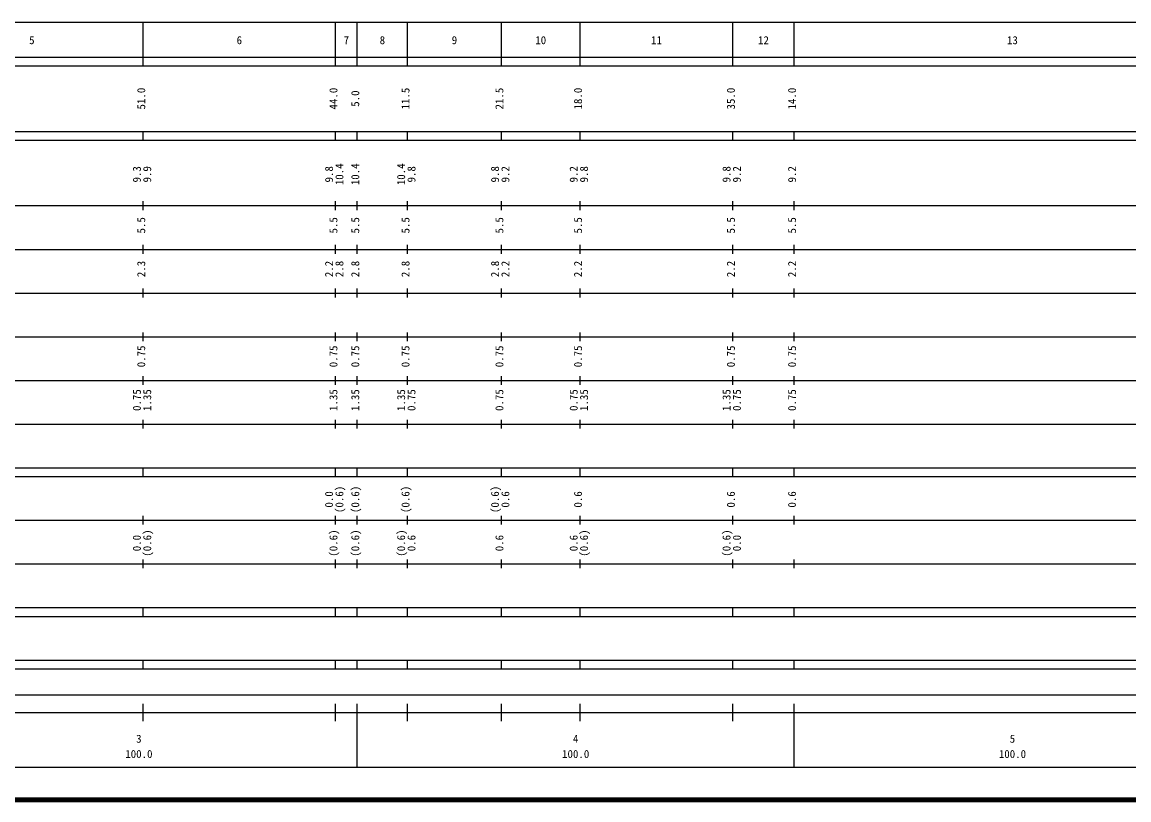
# Model space of a CAD drawing. Units: millimetres on the paper, enlarged 1000 times. Extents: x 40000 to 680000, y 20000 to 380000.
# Drawn here: x 291273 to 544652, y 20000 to 198000 of the extents above; entities that cross this region are included whole.
import ezdxf
from ezdxf.enums import TextEntityAlignment as Align

# ---------------------------------------------------------------- set-up
doc = ezdxf.new("R2010")
doc.units = ezdxf.units.MM
doc.header["$LTSCALE"] = 1000
doc.layers.add('M-TTL', color=2, linetype='Continuous', lineweight=140)
doc.layers.add('M-TTL-BAND', color=7, linetype='Continuous', lineweight=25)
doc.styles.add('ＭＳ ゴシック', font='')
doc.styles.get('ＭＳ ゴシック').set_extended_font_data('MS Gothic')

msp = doc.modelspace()

# ---------------------------------------------------------------- linework, layer by layer
at = {"layer": 'M-TTL'}
msp.add_line((40000, 20000), (680000, 20000), dxfattribs=at)
at = {"layer": 'M-TTL-BAND'}
for p, q in [((68000, 198000), (579000, 198000)), ((319000, 188000), (319000, 198000)), ((363000, 188000), (363000, 198000)), ((368000, 188000), (368000, 198000)), ((379500, 188000), (379500, 198000)), ((401000, 188000), (401000, 198000)), ((419000, 188000), (419000, 198000)), ((454000, 188000), (454000, 198000)), ((468000, 188000), (468000, 198000)), ((40000, 190000), (579000, 190000)), ((40000, 188000), (579000, 188000)), ((40000, 173000), (579000, 173000)), ((319000, 171000), (319000, 173000)), ((363000, 171000), (363000, 173000)), ((368000, 171000), (368000, 173000)), ((379500, 171000), (379500, 173000)), ((401000, 171000), (401000, 173000)), ((419000, 171000), (419000, 173000)), ((454000, 171000), (454000, 173000)), ((468000, 171000), (468000, 173000)), ((40000, 171000), (579000, 171000)), ((40000, 156000), (579000, 156000)), ((319000, 155000), (319000, 157000)), ((363000, 155000), (363000, 157000)), ((368000, 155000), (368000, 157000)), ((379500, 155000), (379500, 157000)), ((401000, 155000), (401000, 157000)), ((419000, 155000), (419000, 157000)), ((454000, 155000), (454000, 157000)), ((468000, 155000), (468000, 157000)), ((319000, 145000), (319000, 147000)), ((363000, 145000), (363000, 147000)), ((368000, 145000), (368000, 147000)), ((379500, 145000), (379500, 147000)), ((401000, 145000), (401000, 147000)), ((419000, 145000), (419000, 147000)), ((454000, 145000), (454000, 147000)), ((468000, 145000), (468000, 147000)), ((46000, 146000), (579000, 146000)), ((319000, 135000), (319000, 137000)), ((363000, 135000), (363000, 137000)), ((368000, 135000), (368000, 137000)), ((379500, 135000), (379500, 137000)), ((401000, 135000), (401000, 137000)), ((419000, 135000), (419000, 137000)), ((454000, 135000), (454000, 137000)), ((468000, 135000), (468000, 137000)), ((52000, 136000), (579000, 136000)), ((319000, 125000), (319000, 127000)), ((363000, 125000), (363000, 127000)), ((368000, 125000), (368000, 127000)), ((379500, 125000), (379500, 127000)), ((401000, 125000), (401000, 127000)), ((419000, 125000), (419000, 127000)), ((454000, 125000), (454000, 127000)), ((468000, 125000), (468000, 127000)), ((46000, 126000), (579000, 126000)), ((319000, 115000), (319000, 117000)), ((363000, 115000), (363000, 117000)), ((368000, 115000), (368000, 117000)), ((379500, 115000), (379500, 117000)), ((401000, 115000), (401000, 117000)), ((419000, 115000), (419000, 117000)), ((454000, 115000), (454000, 117000)), ((468000, 115000), (468000, 117000)), ((52000, 116000), (579000, 116000)), ((319000, 105000), (319000, 107000)), ((363000, 105000), (363000, 107000)), ((368000, 105000), (368000, 107000)), ((379500, 105000), (379500, 107000)), ((401000, 105000), (401000, 107000)), ((419000, 105000), (419000, 107000)), ((454000, 105000), (454000, 107000)), ((468000, 105000), (468000, 107000)), ((46000, 106000), (579000, 106000)), ((40000, 96000), (579000, 96000)), ((40000, 94000), (579000, 94000)), ((319000, 94000), (319000, 96000)), ((363000, 94000), (363000, 96000)), ((368000, 94000), (368000, 96000)), ((379500, 94000), (379500, 96000)), ((401000, 94000), (401000, 96000)), ((419000, 94000), (419000, 96000)), ((454000, 94000), (454000, 96000)), ((468000, 94000), (468000, 96000)), ((49000, 84000), (579000, 84000)), ((319000, 83000), (319000, 85000)), ((363000, 83000), (363000, 85000)), ((368000, 83000), (368000, 85000)), ((379500, 83000), (379500, 85000)), ((401000, 83000), (401000, 85000)), ((419000, 83000), (419000, 85000)), ((454000, 83000), (454000, 85000)), ((468000, 83000), (468000, 85000)), ((40000, 74000), (579000, 74000)), ((319000, 73000), (319000, 75000)), ((363000, 73000), (363000, 75000)), ((368000, 73000), (368000, 75000)), ((379500, 73000), (379500, 75000)), ((401000, 73000), (401000, 75000)), ((419000, 73000), (419000, 75000)), ((454000, 73000), (454000, 75000)), ((468000, 73000), (468000, 75000)), ((40000, 64000), (579000, 64000)), ((319000, 62000), (319000, 64000)), ((363000, 62000), (363000, 64000)), ((368000, 62000), (368000, 64000)), ((379500, 62000), (379500, 64000)), ((401000, 62000), (401000, 64000)), ((419000, 62000), (419000, 64000)), ((454000, 62000), (454000, 64000)), ((468000, 62000), (468000, 64000)), ((40000, 62000), (579000, 62000)), ((40000, 52000), (579000, 52000)), ((319000, 50000), (319000, 52000)), ((363000, 50000), (363000, 52000)), ((368000, 50000), (368000, 52000)), ((379500, 50000), (379500, 52000)), ((401000, 50000), (401000, 52000)), ((419000, 50000), (419000, 52000)), ((454000, 50000), (454000, 52000)), ((468000, 50000), (468000, 52000)), ((40000, 50000), (579000, 50000)), ((71000, 44000), (565000, 44000)), ((319000, 38000), (319000, 42000)), ((363000, 38000), (363000, 42000)), ((368000, 27500), (368000, 42000)), ((379500, 38000), (379500, 42000)), ((401000, 38000), (401000, 42000)), ((419000, 38000), (419000, 42000)), ((454000, 38000), (454000, 42000)), ((468000, 27500), (468000, 42000)), ((40000, 40000), (579000, 40000)), ((68000, 27500), (579000, 27500))]:
    msp.add_line(p, q, dxfattribs=at)

# ---------------------------------------------------------------- texts
at = {"layer": 'M-TTL-BAND', "style": 'ＭＳ ゴシック'}
for s, p in [('5', (293500, 192405)), ('6', (341000, 192405)), ('7', (365500, 192405)), ('8', (373750, 192405)), ('9', (390250, 192405)), ('10', (410000, 192405)), ('11', (436500, 192405)), ('12', (461000, 192405)), ('13', (518000, 192405)), ('3', (318000, 32523)), ('4', (418000, 32523)), ('5', (518000, 32523)), ('100.0', (318000, 29033)), ('100.0', (418000, 29033)), ('100.0', (518000, 29033))]:
    msp.add_text(s, height=1833, dxfattribs=at).set_placement(p, align=Align.BOTTOM_CENTER)
for s, p in [('51.0', (320000, 180500)), ('44.0', (364000, 180500)), ('11.5', (380500, 180500)), ('21.5', (402000, 180500)), ('18.0', (420000, 180500)), ('35.0', (455000, 180500)), ('14.0', (469000, 180500)), ('5.0', (369000, 180500)), ('9.3', (319000, 163174)), ('9.9', (321370, 163174)), ('9.8', (363000, 163174)), ('10.4', (365370, 163174)), ('10.4', (369000, 163174)), ('10.4', (379500, 163174)), ('9.8', (381870, 163174)), ('9.8', (401000, 163174)), ('9.2', (403370, 163174)), ('9.2', (419000, 163174)), ('9.8', (421370, 163174)), ('9.8', (454000, 163174)), ('9.2', (456370, 163174)), ('9.2', (469000, 163174)), ('5.5', (320000, 151500)), ('5.5', (364000, 151500)), ('5.5', (369000, 151500)), ('5.5', (380500, 151500)), ('5.5', (402000, 151500)), ('5.5', (420000, 151500)), ('5.5', (455000, 151500)), ('5.5', (469000, 151500)), ('2.3', (320000, 141500)), ('2.2', (363000, 141500)), ('2.8', (365370, 141500)), ('2.8', (369000, 141500)), ('2.8', (380500, 141500)), ('2.8', (401000, 141500)), ('2.2', (403370, 141500)), ('2.2', (420000, 141500)), ('2.2', (455000, 141500)), ('2.2', (469000, 141500)), ('0.75', (320000, 121500)), ('0.75', (364000, 121500)), ('0.75', (369000, 121500)), ('0.75', (380500, 121500)), ('0.75', (402000, 121500)), ('0.75', (420000, 121500)), ('0.75', (455000, 121500)), ('0.75', (469000, 121500)), ('0.75', (319000, 111500)), ('1.35', (321370, 111500)), ('1.35', (364000, 111500)), ('1.35', (369000, 111500)), ('1.35', (379500, 111500)), ('0.75', (381870, 111500)), ('0.75', (402000, 111500)), ('0.75', (419000, 111500)), ('1.35', (421370, 111500)), ('1.35', (454000, 111500)), ('0.75', (456370, 111500)), ('0.75', (469000, 111500)), ('(0.6)', (365370, 88764)), ('(0.6)', (369000, 88764)), ('(0.6)', (380500, 88764)), ('(0.6)', (401000, 88764)), ('0.0', (363000, 88764)), ('0.6', (403370, 88764)), ('0.6', (420000, 88764)), ('0.6', (455000, 88764)), ('0.6', (469000, 88764)), ('(0.6)', (321370, 78764)), ('(0.6)', (364000, 78764)), ('(0.6)', (369000, 78764)), ('(0.6)', (379500, 78764)), ('(0.6)', (421370, 78764)), ('(0.6)', (454000, 78764)), ('0.0', (319000, 78764)), ('0.6', (381870, 78764)), ('0.6', (402000, 78764)), ('0.6', (419000, 78764)), ('0.0', (456370, 78764))]:
    msp.add_text(s, height=1833, rotation=90, dxfattribs=at).set_placement(p, align=Align.BOTTOM_CENTER)

doc.saveas('drawing.dxf')
